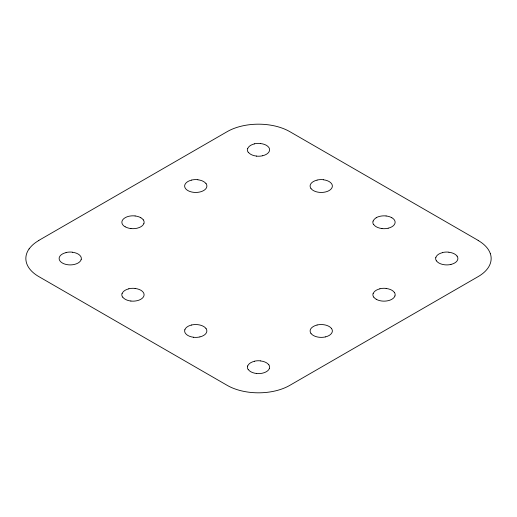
<?xml version="1.0" encoding="UTF-8"?>
<svg xmlns="http://www.w3.org/2000/svg" width="517" height="517" viewBox="0 0 517 517"><rect width="100%" height="100%" fill="white"/><g stroke="black" fill="none" stroke-linecap="round" stroke-linejoin="round"><path stroke-width="0.78" d="M38.846 240.386L227.118 131.686A44.184 25.507 0 0 1 250.021 124.649A44.507 25.695 0 0 1 275.199 126.058A44.184 25.507 0 0 1 289.875 131.686L478.154 240.386M197.888 179.787A11.044 6.378 0 0 1 206.025 183.651M191.574 180.058A11.128 6.424 0 0 1 197.862 179.709M206.057 183.606A11.128 6.424 0 0 1 206.671 187.238A11.044 6.378 0 0 1 203.588 190.566A11.044 6.378 0 0 1 199.917 191.969A11.128 6.424 0 0 1 193.623 192.324A11.044 6.378 0 0 1 187.897 190.566A11.051 6.378 0 0 1 185.461 188.447A11.128 6.424 0 0 1 184.853 184.808A11.051 6.378 0 0 1 191.548 180.129M262.701 155.72A11.044 6.378 0 0 0 269.389 151.022A11.128 6.424 0 0 0 268.782 147.39A11.044 6.378 0 0 0 260.646 143.558M256.451 156.076A11.044 6.378 0 0 1 248.315 152.211M247.708 148.605A11.044 6.378 0 0 1 254.396 143.907M262.636 155.759A11.128 6.424 0 0 1 256.342 156.108M248.141 152.211A11.128 6.424 0 0 1 247.533 148.579M254.286 143.842A11.128 6.424 0 0 1 260.581 143.493M81.117 259.721A11.044 6.378 0 0 1 74.429 264.42A11.128 6.424 0 0 1 68.108 264.788A11.044 6.372 0 0 1 59.972 260.923A11.128 6.424 0 0 1 59.339 257.279A11.044 6.372 0 0 1 66.053 252.619M72.374 252.251A11.044 6.378 0 0 1 80.51 256.115A11.128 6.424 0 0 1 81.156 259.702M66.053 252.522A11.128 6.424 0 0 1 72.348 252.167M135.105 215.977A11.051 6.378 0 0 1 140.831 217.741M143.875 223.493A11.044 6.378 0 0 1 137.186 228.191A11.128 6.424 0 0 1 130.866 228.553M130.93 228.54A11.044 6.378 0 0 1 125.211 226.782M140.831 217.767A11.044 6.378 0 0 1 143.267 219.88M135.111 215.944A11.128 6.424 0 0 0 128.817 216.293A11.044 6.378 0 0 0 125.14 217.741A11.038 6.372 0 0 0 122.096 221.043A11.128 6.424 0 0 0 122.678 224.662A11.051 6.378 0 0 0 125.14 226.795M143.299 219.835A11.128 6.424 0 0 1 143.907 223.473M323.403 179.787A11.044 6.378 0 0 1 331.539 183.651A11.128 6.424 0 0 1 332.147 187.257A11.044 6.378 0 0 1 329.103 190.56A11.051 6.378 0 0 1 325.432 191.969A11.128 6.424 0 0 1 319.138 192.324A11.044 6.378 0 0 1 313.412 190.566A11.044 6.378 0 0 1 310.976 188.447M310.937 188.427A11.128 6.424 0 0 1 310.329 184.789A11.044 6.378 0 0 1 317.057 180.142M317.083 180.058A11.128 6.424 0 0 1 323.371 179.709M376.169 217.735A11.044 6.372 0 0 1 379.84 216.332A11.128 6.424 0 0 1 386.096 215.957M386.089 215.977A11.044 6.372 0 0 1 391.808 217.735M388.215 228.191A11.044 6.378 0 0 0 394.904 223.493A11.128 6.424 0 0 0 394.297 219.854A11.044 6.378 0 0 0 391.86 217.767M381.973 228.54A11.044 6.378 0 0 1 373.83 224.675M373.222 221.069A11.044 6.378 0 0 1 376.266 217.767M388.151 228.223A11.128 6.424 0 0 1 381.856 228.579M373.662 224.675A11.128 6.424 0 0 1 373.048 221.043M122.787 297.139A11.051 6.378 0 0 0 125.224 299.259A11.044 6.378 0 0 0 130.904 301.023M122.18 293.533A11.051 6.378 0 0 1 128.869 288.829M135.124 288.48A11.051 6.378 0 0 1 143.267 292.344A11.128 6.424 0 0 1 143.875 295.957A11.051 6.378 0 0 1 140.824 299.259A11.044 6.378 0 0 1 137.16 300.668A11.128 6.424 0 0 1 130.833 301.036M122.639 297.139A11.128 6.424 0 0 1 122.025 293.507M128.772 288.777A11.128 6.424 0 0 1 135.066 288.421M199.943 336.89A11.051 6.378 0 0 0 206.632 332.192A11.128 6.424 0 0 0 206.025 328.553M206.025 328.579A11.051 6.378 0 0 0 203.588 326.46A11.044 6.378 0 0 0 197.862 324.676A11.128 6.424 0 0 0 191.529 325.006M199.879 336.922A11.128 6.424 0 0 1 193.584 337.271M191.568 325.031A11.044 6.378 0 0 0 187.897 326.434A11.044 6.378 0 0 0 184.879 329.781M193.623 337.252A11.044 6.378 0 0 1 185.487 333.394A11.128 6.424 0 0 1 184.853 329.743M450.973 264.42A11.044 6.372 0 0 0 457.668 259.721A11.128 6.424 0 0 0 457.054 256.089M448.918 252.257A11.044 6.372 0 0 1 457.054 256.115M450.947 264.439A11.128 6.424 0 0 1 444.652 264.788A11.044 6.378 0 0 1 436.516 260.923M436.458 260.891A11.128 6.424 0 0 1 435.844 257.253M442.597 252.522A11.128 6.424 0 0 1 448.892 252.173M435.909 257.317A11.044 6.378 0 0 1 442.597 252.619M394.91 295.957A11.044 6.378 0 0 1 391.86 299.259A11.044 6.378 0 0 1 388.189 300.668A11.128 6.424 0 0 1 381.895 301.023A11.044 6.378 0 0 1 376.221 299.259M376.273 299.259A11.044 6.378 0 0 1 373.836 297.146M373.222 293.533A11.044 6.378 0 0 1 379.911 288.841M386.167 288.486A11.044 6.378 0 0 1 394.297 292.351M373.707 297.126A11.128 6.424 0 0 1 373.093 293.494M379.846 288.757A11.128 6.424 0 0 1 386.141 288.408M394.335 292.305A11.128 6.424 0 0 1 394.943 295.937M325.458 336.89A11.044 6.378 0 0 0 332.147 332.192A11.128 6.424 0 0 0 331.539 328.553M331.539 328.579A11.044 6.378 0 0 0 329.103 326.466A11.051 6.378 0 0 0 323.377 324.676A11.128 6.424 0 0 0 317.089 324.993M325.432 336.903A11.128 6.424 0 0 1 319.138 337.252A11.051 6.378 0 0 1 313.418 335.494A11.051 6.378 0 0 1 310.976 333.375M310.95 333.362A11.128 6.424 0 0 1 310.342 329.73A11.051 6.378 0 0 1 313.444 326.473A11.044 6.378 0 0 1 317.083 325.031M269.396 368.421A11.044 6.372 0 0 1 262.701 373.119A11.128 6.424 0 0 1 256.38 373.487M256.458 373.474A11.044 6.372 0 0 1 248.322 369.61M247.708 366.004A11.044 6.372 0 0 1 254.403 361.305M260.646 360.956A11.044 6.372 0 0 1 268.782 364.815M248.186 369.59A11.128 6.424 0 0 1 247.572 365.952M254.325 361.221A11.128 6.424 0 0 1 260.62 360.866M268.821 364.769A11.128 6.424 0 0 1 269.428 368.401M29.101 248.955A44.184 25.507 0 0 1 38.846 240.476M29.101 248.858A44.507 25.695 0 0 0 26.664 263.392A44.184 25.507 0 0 0 38.846 276.614L227.118 385.314A44.191 25.514 0 0 0 241.801 390.942A44.507 25.695 0 0 0 266.979 392.351A44.184 25.507 0 0 0 289.875 385.314L478.154 276.614A44.184 25.507 0 0 0 487.899 268.142A44.507 25.695 0 0 0 490.336 253.608M478.154 240.483A44.184 25.507 0 0 1 490.342 253.705"/></g></svg>
